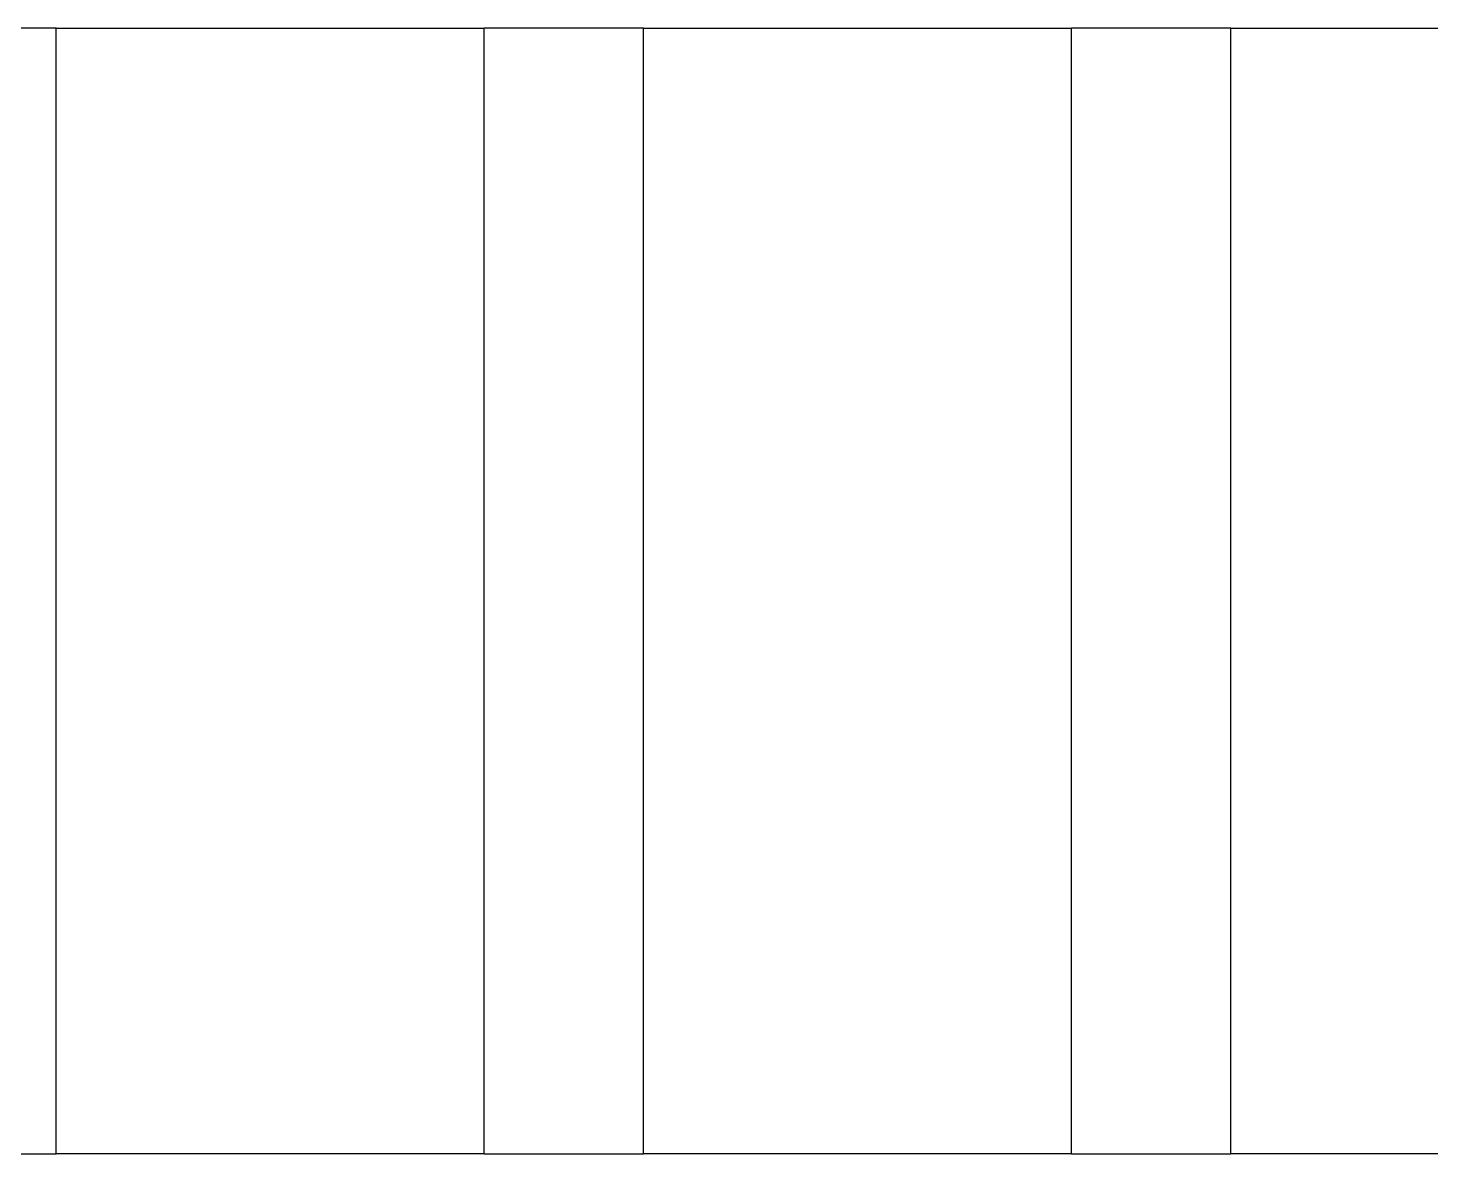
# Model space of a CAD drawing. Extents: x 396092 to 455492, y 17293 to 132793.
# Drawn here: x 438565 to 438739.4, y 60901 to 61041 of the extents above; entities that cross this region are included whole.
import ezdxf

# ---------------------------------------------------------------- set-up
doc = ezdxf.new("R2010")
doc.units = 0
doc.header["$LTSCALE"] = 1000
doc.header["$MEASUREMENT"] = 0
doc.layers.add('MU', color=34, linetype='Continuous')

msp = doc.modelspace()

# ---------------------------------------------------------------- linework, layer by layer
at = {"layer": 'MU', "color": 37}
for p, q in [((438568.51, 61040.95), (438548.73, 61040.95)), ((438568.51, 60900.95), (438568.51, 61040.95)), ((438568.51, 61040.95), (438621.73, 61040.95)), ((438641.51, 61040.95), (438621.73, 61040.95)), ((438621.73, 60900.95), (438621.73, 61040.95)), ((438641.51, 60900.95), (438641.51, 61040.95)), ((438641.51, 61040.95), (438694.73, 61040.95)), ((438714.51, 61040.95), (438694.73, 61040.95)), ((438694.73, 60900.95), (438694.73, 61040.95)), ((438714.51, 60900.95), (438714.51, 61040.95)), ((438714.51, 61040.95), (438767.73, 61040.95)), ((438548.73, 60900.95), (438568.51, 60900.95)), ((438621.73, 60900.95), (438568.51, 60900.95)), ((438621.73, 60900.95), (438641.51, 60900.95)), ((438694.73, 60900.95), (438641.51, 60900.95)), ((438694.73, 60900.95), (438714.51, 60900.95)), ((438767.73, 60900.95), (438714.51, 60900.95))]:
    msp.add_line(p, q, dxfattribs=at)

doc.saveas('drawing.dxf')
